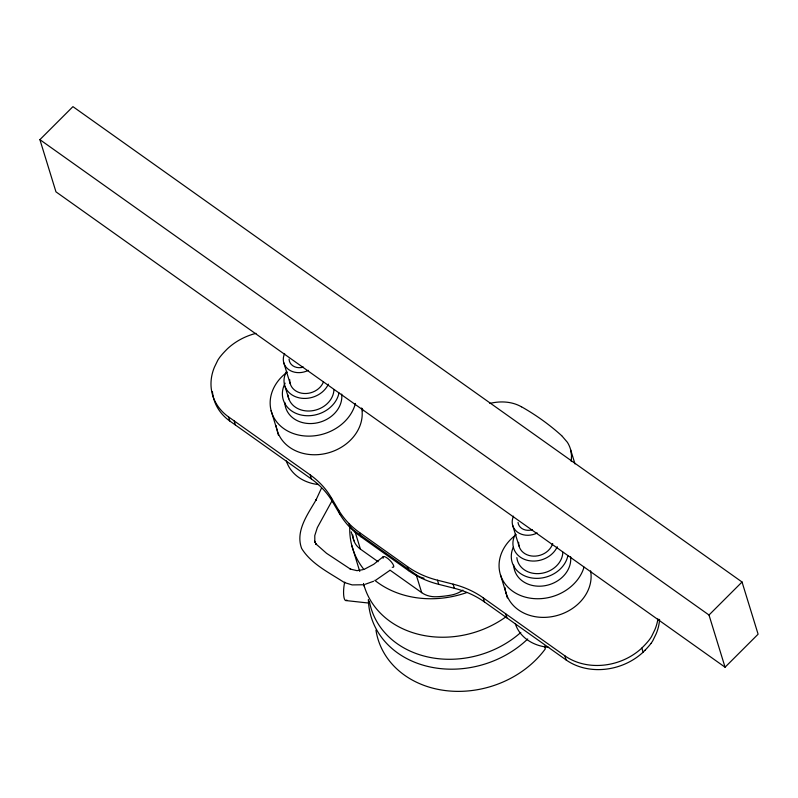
<?xml version="1.0" encoding="UTF-8"?>
<svg xmlns="http://www.w3.org/2000/svg" width="798" height="798" viewBox="0 0 798 798"><rect width="100%" height="100%" fill="white"/><g stroke="black" fill="none" stroke-linecap="round" stroke-linejoin="round"><path stroke-width="1.2" d="M571.268 461.523L571.518 455.518L570.68 449.932A38.294 31.78 -17.1 0 0 567.398 442.321L561.662 435.618M321.275 488.566L315.858 500.316L316.427 499.269C308.098 513.842 295.09 530.8 301.634 548.435C311.24 564.036 329.115 572.595 344.018 582.321M331.968 500.925L317.345 527.588L314.771 535.598L314.851 542.401L314.611 541.164L316.257 544.555L315.589 543.618L326.532 553.303L350.841 569.373L350.113 569.034L356.995 570.66L363.06 569.652M650.919 643.487L651.238 643.058A32.399 26.883 -17.1 0 0 652.834 640.654L656.175 633.782A56.299 46.723 -17.1 0 0 659.567 619.398M645.213 650.061L643.108 652.205A56.299 46.723 -17.1 0 1 566.111 659.946L484.476 601.961A97.895 81.256 -17.1 0 0 454.371 588.296L438.74 584.345A97.895 81.256 -17.1 0 1 408.636 570.68L360.826 536.705A97.895 81.256 -17.1 0 1 339.749 514.012L332.497 501.703A97.895 81.256 -17.1 0 0 311.42 479.009L229.794 421.015A56.299 46.723 -17.1 0 1 212.418 391.658M39.9 139.65L72.937 106.643L742.04 582.011L758.1 634.201L725.063 667.208L55.96 191.839L39.9 139.65L709.003 615.019L725.063 667.208M709.003 615.019L742.04 582.011M383.15 556.745L373.723 564.296L364.427 569.203M389.883 570.361L375.698 580.206M373.604 581.253L365.354 584.236M489.862 403.419C500.346 400.875 511.937 401.364 521.453 406.81M362.811 584.774L352.157 584.904L344.746 582.65M345.704 600.535L368.546 603.039M256.008 333.355A56.299 46.723 -17.1 0 0 227.51 348.706L225.415 350.841A74.374 61.735 -17.1 0 0 219.679 357.394L219.39 357.843A32.459 26.942 -17.1 0 0 217.794 360.247L214.453 367.13A56.299 46.723 -17.1 0 0 228.517 416.875L310.143 474.87A97.895 81.256 -17.1 0 1 331.22 497.553L338.472 509.872A97.895 81.256 -17.1 0 0 359.549 532.555L407.369 566.53A97.895 81.256 -17.1 0 0 437.464 580.196L453.094 584.146A97.895 81.256 -17.1 0 1 483.199 597.812L564.824 655.806L566.101 659.956M348.756 523.688A23.99 19.91 -17.1 0 0 354.911 531.219L416.187 574.76A23.99 19.91 -17.1 0 0 424.067 578.231M352.816 535.039A89.965 74.673 -17.1 0 0 353.095 537.373A23.99 19.91 -17.1 0 0 360.417 549.124L378.122 561.702M390.042 570.171L421.693 592.655A23.99 19.91 -17.1 0 0 436.666 596.754A89.965 74.673 -17.1 0 0 451.469 595.019A23.99 19.91 -17.1 0 0 462.9 590.121M643.108 652.205L641.831 648.066L643.936 645.921A74.394 61.745 -17.1 0 0 649.682 639.358L649.971 638.919A32.399 26.883 -17.1 0 0 651.557 636.515L654.899 629.642A56.299 46.723 -17.1 0 0 657.921 618.879M570.68 449.932L574.989 463.927M512.645 525.284L519.059 546.161M544.485 646.101L545.333 648.874A94.234 78.214 -17.1 0 1 446.89 690.749A94.234 78.214 -17.1 0 1 375.958 630.181M500.426 574.73L506.161 593.363M505.603 613.732L506.88 617.881M483.199 597.812L484.476 601.961M453.094 584.146L454.371 588.296M437.464 580.196L438.74 584.345M416.187 574.76L421.693 592.655M407.369 566.53L408.636 570.68M359.549 532.555L360.826 536.705M354.911 531.219L360.417 549.124M351.19 531.827L353.943 540.785M351.848 545.652L359.748 571.418M363.689 584.306L364.407 586.65M338.472 509.872L339.749 514.012M331.22 497.553L332.497 501.703M283.739 362.661L290.163 383.539M284.956 386.292L288.836 398.89M310.143 474.87L311.42 479.009M271.111 410.671L276.846 429.304M234.143 420.875L235.42 425.015M228.517 416.875L229.794 421.015M333.933 389.584A23.351 19.381 -17.1 0 1 311.649 410.84A23.351 19.381 -17.1 0 1 287.948 394.99M328.377 384.137A23.351 19.381 -17.1 0 1 297.385 397.384A23.351 19.381 -17.1 0 1 286.592 371.449M308.297 370.342A17.556 14.573 -17.1 0 1 288.756 369.644A17.556 14.573 -17.1 0 1 284.637 353.534M323.439 381.923A17.556 14.573 -17.1 0 1 303.888 393.484A17.556 14.573 -17.1 0 1 289.724 379.649M303.42 367.1A11.701 9.716 -17.1 0 1 289.066 359.15M562.829 552.206A23.351 19.381 -17.1 0 1 540.555 573.463A23.351 19.381 -17.1 0 1 516.855 557.612M557.283 546.76A23.351 19.381 -17.1 0 1 526.281 560.016A23.351 19.381 -17.1 0 1 515.498 534.081M537.204 532.974A17.556 14.573 -17.1 0 1 517.663 532.266A17.556 14.573 -17.1 0 1 513.533 516.156M552.695 543.508A17.556 14.573 -17.1 0 1 533.403 556.146A17.556 14.573 -17.1 0 1 518.63 542.281M532.316 529.732A11.701 9.716 -17.1 0 1 518.022 522.481M548.685 647.318A43.97 36.499 -17.1 0 1 515.289 623.727M507.358 597.961A43.97 36.499 -17.1 0 1 506.112 592.525M584.016 567.179A43.76 36.329 -17.1 0 1 518.241 594.5A43.76 36.329 -17.1 0 1 516.226 534.66M590.59 570.819A43.76 36.329 -17.1 0 1 553.214 616.435A43.76 36.329 -17.1 0 1 504.944 587.488M318.542 484.576A43.97 36.499 -17.1 0 1 286.322 460.925M278.402 435.159A43.97 36.499 -17.1 0 1 277.165 429.533M362.232 408.596A43.97 36.499 -17.1 0 1 362.861 410.84M355.419 403.429A43.76 36.329 -17.1 0 1 289.953 432.167A43.76 36.329 -17.1 0 1 287.2 372.127M361.654 407.987A43.76 36.329 -17.1 0 1 324.886 453.693A43.76 36.329 -17.1 0 1 276.128 425.633M506.67 616.315A91.79 76.179 -17.1 0 1 363.509 583.448M520.805 632.435A91.79 76.179 -17.1 0 1 429.184 657.253A91.79 76.179 -17.1 0 1 369.364 601.153M466.87 592.525A91.79 76.179 -17.1 0 1 374.781 580.306M363.828 569.343A91.79 76.179 -17.1 0 1 349.763 527.169M521.483 406.771A273.056 226.632 -17.1 0 1 561.632 435.648M346.841 600.036A12.977 3.342 -83.7 0 1 343.758 595.966A12.977 3.342 -83.7 0 1 344.726 582.041M527.727 638.969A94.234 78.214 -17.1 0 1 427.09 666.26A94.234 78.214 -17.1 0 1 368.367 599.478M570.6 556.725A28.918 24 -17.1 0 1 544.106 585.842A28.918 24 -17.1 0 1 513.703 565.064M567.897 555.598A28.918 24 -17.1 0 1 532.047 578.011A28.918 24 -17.1 0 1 513.274 547.338M341.694 394.102A28.918 24 -17.1 0 1 315.2 423.209A28.918 24 -17.1 0 1 284.796 402.441M338.99 392.975A28.918 24 -17.1 0 1 302.243 415.239A28.918 24 -17.1 0 1 285.115 383.18M641.841 648.056A56.299 46.723 -17.1 0 1 564.834 655.806M650.959 643.497A74.394 61.745 -17.1 0 1 645.193 650.051M383.12 558.301A7.352 2.204 45 0 1 389.743 560.196A7.352 2.204 45 0 1 392.237 567.248"/></g></svg>
